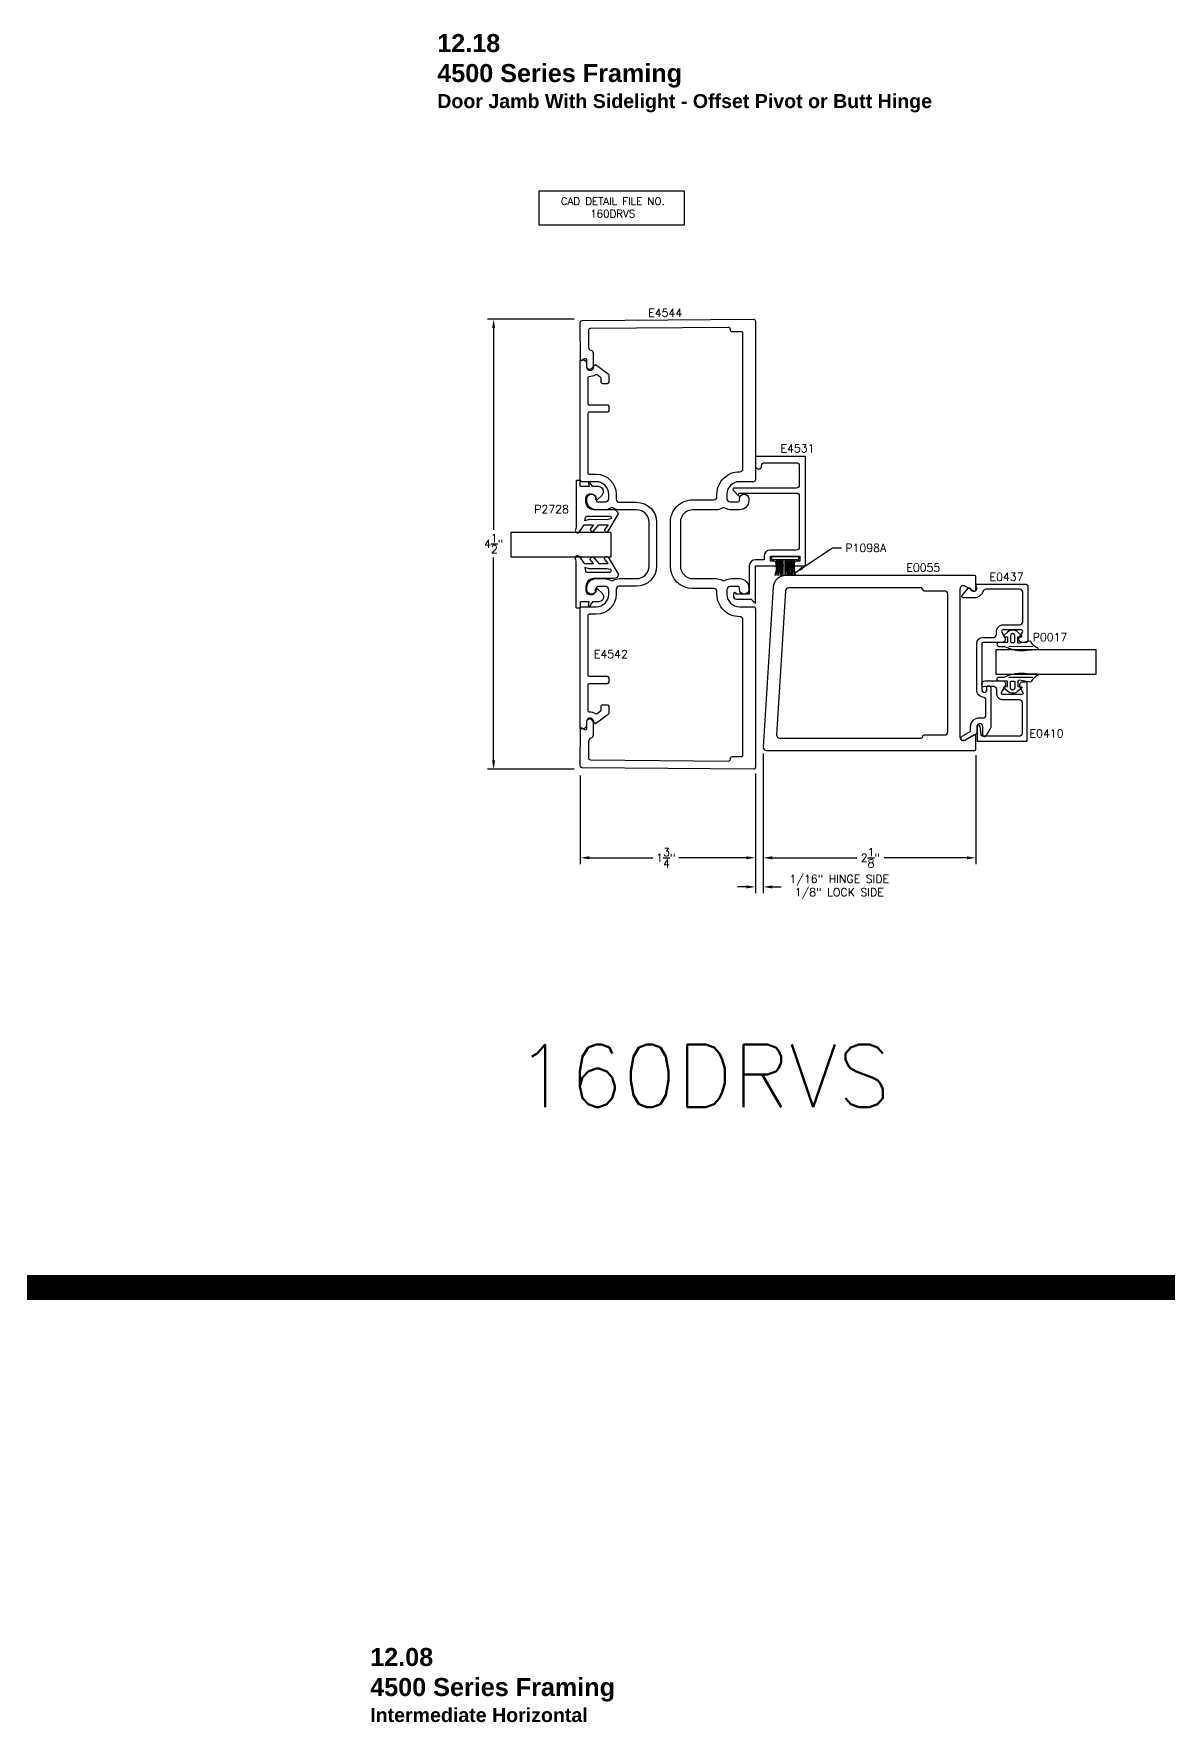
# Model space of a CAD drawing. Extents: x 0 to 139, y 0 to 75.
# Drawn here: x 29.16 to 40.49, y 40.53 to 57.41 of the extents above; entities that cross this region are included whole.
import ezdxf

# ---------------------------------------------------------------- set-up
doc = ezdxf.new("R2010")
doc.units = 0
doc.header["$MEASUREMENT"] = 0
doc.header["$PDMODE"] = 3
doc.layers.get('DEFPOINTS').update_dxf_attribs({"linetype": 'CONTINUOUS'})
for name, color, linetype in [('R-ANNO-DIMS', 3, 'CONTINUOUS'), ('R-ANNO-TEXT', 6, 'CONTINUOUS'), ('R-DET1', 4, 'CONTINUOUS'), ('R-DET2', 2, 'CONTINUOUS'), ('R-OTLN', 1, 'CONTINUOUS'), ('R-PAT1', 5, 'CONTINUOUS'), ('TITLE', 7, 'CONTINUOUS')]:
    doc.layers.add(name, color=color, linetype=linetype)
doc.styles.get("Standard").update_dxf_attribs({"font": 'simplex'})
doc.dimstyles.new('1X', dxfattribs={"dimscale": 0, "dimtxt": 0.08, "dimasz": 0.09, "dimexe": 0.0625, "dimexo": 0.0625, "dimgap": 0.045, "dimtad": 0, "dimtih": 1, "dimtoh": 1, "dimdec": 4, "dimzin": 4, "dimtxsty": 'STANDARD', "dimcen": 0, "dimazin": 3, "dimtfac": 1, "dimtdec": 4, "dimtofl": 0, "dimtmove": 0, "dimatfit": 3, "dimtolj": 1, "dimtzin": 4})

# ---------------------------------------------------------------- blocks, each defined once
blk = doc.blocks.new('*D20')
at = {"layer": 'DEFPOINTS', "color": 0}
for p in [(33.7538896349517, 54.56044628521394), (34.62112138788578, 54.56044628521394), (34.61943895040991, 50.06044628521394)]:
    blk.add_point(p, dxfattribs=at)
at = {"layer": 'R-ANNO-DIMS', "color": 0}
for p, q in [((34.55862138788578, 54.56044628521394), (33.6913896349517, 54.56044628521394)), ((33.7538896349517, 54.47044628521394), (33.7538896349517, 52.45408950956062)), ((33.7538896349517, 50.15044628521395), (33.7538896349517, 52.17742284289395)), ((34.55693895040991, 50.06044628521394), (33.6913896349517, 50.06044628521394))]:
    blk.add_line(p, q, dxfattribs=at)
for points in [[(33.7388896349517, 54.47044628521394), (33.76888963495171, 54.47044628521394), (33.7538896349517, 54.56044628521394)], [(33.7388896349517, 50.15044628521395), (33.76888963495171, 50.15044628521395), (33.7538896349517, 50.06044628521394)]]:
    blk.add_solid(points, dxfattribs=at)
at = {"layer": 'R-ANNO-DIMS', "color": 0, "insert": (33.75388963495169, 52.3157561762273), "char_height": 0.08, "attachment_point": 5}
blk.add_mtext('\\A1;4{\\H1.000000x;\\S1/2;}"', dxfattribs=at)
blk = doc.blocks.new('*D21')
at = {"layer": 'DEFPOINTS', "color": 0}
for p in [(34.61943895040991, 50.06044628521394), (36.36943895040991, 50.06044628521394), (36.36943895040991, 49.17563274661635)]:
    blk.add_point(p, dxfattribs=at)
at = {"layer": 'R-ANNO-DIMS', "color": 0}
for p, q in [((34.61943895040991, 49.99794628521394), (34.61943895040991, 49.11313274661635)), ((36.36943895040991, 49.99794628521394), (36.36943895040991, 49.11313274661635)), ((34.70943895040992, 49.17563274661635), (35.34321722963437, 49.17563274661635)), ((36.27943895040991, 49.17563274661635), (35.60464580106294, 49.17563274661635))]:
    blk.add_line(p, q, dxfattribs=at)
for points in [[(34.70943895040992, 49.19063274661635), (34.70943895040992, 49.16063274661635), (34.61943895040991, 49.17563274661635)], [(36.27943895040991, 49.19063274661635), (36.27943895040991, 49.16063274661635), (36.36943895040991, 49.17563274661635)]]:
    blk.add_solid(points, dxfattribs=at)
at = {"layer": 'R-ANNO-DIMS', "color": 0, "insert": (35.47393151534865, 49.17563274661635), "char_height": 0.08, "attachment_point": 5}
blk.add_mtext('\\A1;1{\\H1.000000x;\\S3/4;}"', dxfattribs=at)
blk = doc.blocks.new('*D22')
at = {"layer": 'DEFPOINTS', "color": 0}
for p in [(36.4469389504099, 50.2789462880524), (38.57193787447108, 50.26294615805242), (36.4469389504099, 49.17563274661635)]:
    blk.add_point(p, dxfattribs=at)
at = {"layer": 'R-ANNO-DIMS', "color": 0}
for p, q in [((36.4469389504099, 50.2164462880524), (36.4469389504099, 49.11313274661635)), ((38.57193787447108, 50.20044615805242), (38.57193787447108, 49.11313274661635)), ((36.5369389504099, 49.17563274661635), (37.38123333582968, 49.17563274661635)), ((38.48193787447107, 49.17563274661635), (37.65409047868683, 49.17563274661635))]:
    blk.add_line(p, q, dxfattribs=at)
for points in [[(36.5369389504099, 49.19063274661635), (36.5369389504099, 49.16063274661635), (36.4469389504099, 49.17563274661635)], [(38.48193787447107, 49.19063274661635), (38.48193787447107, 49.16063274661635), (38.57193787447108, 49.17563274661635)]]:
    blk.add_solid(points, dxfattribs=at)
at = {"layer": 'R-ANNO-DIMS', "color": 0, "insert": (37.51766190725826, 49.17563274661635), "char_height": 0.08, "attachment_point": 5}
blk.add_mtext('\\A1;2{\\H1.000000x;\\S1/8;}"', dxfattribs=at)
blk = doc.blocks.new('WEATHERING')
at = {"layer": 'R-DET2'}
for p, q in [((0, 0), (0, -0.269999999999996)), ((0, 0), (0.03000000000000114, 0)), ((0.03000000000000114, 0), (0.03000000000000114, -0.269999999999996)), ((0, -0.1294161102126452), (-0.1600010648952264, -0.1294161102126452)), ((0, -0.1394161102126503), (-0.1600010697052312, -0.1394161102126503)), ((0, -0.269999999999996), (0.03000000000000114, -0.269999999999996))]:
    blk.add_line(p, q, dxfattribs=at)
for centre, radius, start, end in [((-0.06593317143257593, 1.463435427299615), 1.578408836473917, 266.5833386909301, 272.3940514276422), ((-0.06670735199453759, -1.772574552910754), 1.618715771819424, 87.63816944477927, 93.30403926820492), ((-0.06360952381106699, -0.9657715294896008), 0.7996800219156621, 85.43766075853028, 96.92313368274243), ((-0.05582097270530539, 0.313305216998927), 0.361313325534399, 253.2415716931631, 278.8874883035047), ((-0.05583187101008491, 0.3132653876786549), 0.371273507850182, 253.7056211548226, 278.6489114264509), ((-0.05694224954153526, 0.4863363833873535), 0.556501243290052, 259.327756780365, 275.8728900032108), ((-0.05694986737735519, 0.4862913459945304), 0.5664562067768244, 259.5182358253043, 275.7701002247026), ((-0.06288142865132329, 0.6774341747291857), 0.7701746031098835, 262.7556713193035, 274.6831657105258), ((-0.0628874976560212, 0.6773822861455585), 0.7801227140879411, 262.8489856560125, 274.6237624555483), ((-0.0636134300157778, -0.9657389667516583), 0.7896474588577078, 85.37928617092781, 97.01124659872356), ((-0.05759101566243885, -0.7690579463426417), 0.5803914489932034, 84.30528962096227, 100.1630512937317), ((-0.05759591792211438, -0.7690298323731923), 0.5703633354078269, 84.2043305422751, 100.3431869593047), ((-0.05644397576948279, -0.5907686810636221), 0.3799480822492712, 81.45668379755551, 105.8164214145076), ((-0.05645098609787169, -0.5907439148577538), 0.36992332236092, 81.22226176383828, 106.2556226686385)]:
    blk.add_arc(centre, radius, start, end, dxfattribs=at)
blk = doc.blocks.new('*D135')
at = {"layer": 'DEFPOINTS', "color": 0}
for p in [(36.44699932129197, 50.28088002805241), (36.36943895040991, 50.08079764459973), (36.44699932129197, 48.88456013492831)]:
    blk.add_point(p, dxfattribs=at)
at = {"layer": 'R-ANNO-DIMS', "color": 0, "linetype": 'BYBLOCK'}
for p, q in [((36.44699932129197, 50.21838002805241), (36.44699932129197, 48.82206013492831)), ((36.36943895040991, 50.01829764459973), (36.36943895040991, 48.82206013492831)), ((36.27943895040991, 48.88456013492831), (36.18943895040992, 48.88456013492831)), ((36.53699932129197, 48.88456013492831), (36.62699932129197, 48.88456013492831))]:
    blk.add_line(p, q, dxfattribs=at)
at = {"layer": 'R-ANNO-DIMS', "color": 0}
for points in [[(36.27943895040991, 48.89956013492831), (36.27943895040991, 48.86956013492831), (36.36943895040991, 48.88456013492831)], [(36.53699932129197, 48.89956013492831), (36.53699932129197, 48.86956013492831), (36.44699932129197, 48.88456013492831)]]:
    blk.add_solid(points, dxfattribs=at)
at = {"layer": 'R-ANNO-DIMS', "color": 0, "insert": (37.20723741653006, 48.88456013492831), "char_height": 0.08, "attachment_point": 5}
blk.add_mtext('\\A1;1/16" HINGE SIDE\\P1/8" LOCK SIDE', dxfattribs=at)
blk = doc.blocks.new('P2728_GASKET')
at = {"layer": 'R-DET2'}
blk.add_lwpolyline([(86.46120887807864, 33.36219521883176), (86.56695216630744, 33.53666553802076, 0.3019516463074474), (86.51966420040158, 33.57666553802077), (86.31966420040156, 33.57666553802077, -0.4142135623730898), (86.23966420040155, 33.65666553802077), (86.23966420040155, 33.69501229106007, -0.3888787318530045), (86.27617797069165, 33.73486007898374), (86.29217797069167, 33.73625989760016, -0.4400105308918127), (86.33566420040155, 33.69641210967649), (86.33566420040155, 33.6824173301445, 0.6681786379192799), (86.35273526821344, 33.67534626233263), (86.40099772158253, 33.72360871570175, 0.6681786379193067), (86.3656423825232, 33.80896405476107), (86.3067926645589, 33.80896405476108), (86.2786528178221, 33.84859891312593, 0.8363234174214557), (86.26440227720535, 33.841897084188), (86.2732266558444, 33.80896405476108), (86.18935302444187, 33.80896405476108, -0.4142135623730351), (86.18335302444187, 33.81496405476108), (86.18335302444187, 33.86496405476107, 0.4142135623729624), (86.17735302444187, 33.87096405476107), (86.14935302444188, 33.87096405476107, 0.4142135623731173), (86.14335302444188, 33.86496405476107), (86.14335302444188, 33.42685783899402, -0.0832448763698527), (86.13517605223807, 33.37803456360661), (86.13517605223807, 33.37803456360661)], format="xyb", dxfattribs=at)
for points in [[(86.17376648040387, 33.35213522214821), (86.22317980650918, 33.42576185912512), (86.3142817831119, 33.42576185912515), (86.28331557857253, 33.38398146192836)], [(86.31266951783415, 33.35867077392468), (86.37051938630334, 33.42576185912515), (86.46233330369903, 33.42576185912515), (86.43060390672854, 33.38772536743917)]]:
    blk.add_lwpolyline(points, dxfattribs=at)
blk.add_lwpolyline([(86.2345827166145, 33.49883513619245, -0.3723118187145701), (86.24942498206737, 33.51166553802077), (86.47966420040156, 33.51166553802073, -0.6681786379192552), (86.49027080211935, 33.48605893630293), (86.44750440106365, 33.47764394220199), (86.27373535506281, 33.4782926751697), (86.22962465859099, 33.4649169598794)], format="xyb", close=True, dxfattribs=at)
at = {"layer": 'R-DET2', "ltscale": 0.1}
for centre, radius, start, end in [((86.15713707609189, 33.36905699157472), 0.02372516318795879, 157.7654673987586, 314.5007368954716), ((86.31266951783415, 33.38834765740523), 0.02967688348053703, 188.4603214230434, 270), ((86.44600966314785, 33.37508409179478), 0.0199283511803879, 139.7021898398144, 319.7021898385545)]:
    blk.add_arc(centre, radius, start, end, dxfattribs=at)

msp = doc.modelspace()

# ---------------------------------------------------------------- linework, layer by layer
at = {"layer": 'R-ANNO-TEXT'}
msp.add_lwpolyline([(34.20755044126813, 55.84276154762655), (35.65903038426336, 55.84276154762655), (35.65903038426336, 55.50069870812261), (34.20755044126813, 55.50069870812261)], close=True, dxfattribs=at)
at = {"layer": 'R-DET1'}
for points in [[(34.70943895040989, 50.99044536030439), (34.88844046007438, 50.99044536030439, -0.4142135623731036), (34.9034403600744, 50.9754454603044), (34.9034403600744, 50.93044576030439, -0.4142135623730864), (34.88844036007438, 50.91544576030439), (34.70943895040989, 50.91544576030439, 0.414213562373095), (34.6944389504099, 50.90044576030439), (34.6944389504099, 50.65040964819914, 0.4214953314959868), (34.70981087262714, 50.63541425977922, -0.1527298825997276), (34.7706570577123, 50.61802829590313, 0.3151792458441156), (34.78785166782905, 50.61853069993502), (34.82239588840457, 50.6442427700988, 0.2370296790853366), (34.82843966358249, 50.65627547706509), (34.82843966358249, 50.69044585737824, -0.414213562373095), (34.8434396635825, 50.70544585737824), (34.88843976358248, 50.70544585737824, -0.4142135623730864), (34.9034396635825, 50.69044595737824), (34.9034396635825, 50.61860455737825, -0.2370324195044854), (34.89739576348083, 50.60657175737825), (34.77228136348083, 50.51344618737825), (34.73435946348084, 50.55136713737824, 0.6681787687213999), (34.68143910257419, 50.52944683737825), (34.68143910257419, 50.49744629737825, -0.4142137513364726), (34.65043909040989, 50.46644628521395), (34.61943895040991, 50.46644628521395), (34.61943895040991, 51.67044628521394, -0.4142135623730966), (34.6344389504099, 51.68544628521394), (34.77843925040989, 51.68544628521394, 0.414213562373095), (34.90343925040989, 51.81044628521394), (34.90343925040989, 51.85544628521394, 0.414213562373095), (34.87243925040991, 51.88644628521395), (34.7934392504099, 51.88644628521395, 0.414213562373095), (34.77843925040992, 51.87144628521395), (34.77843925040989, 51.85694628521395, -1.000000000000038), (34.6854392504099, 51.85694628521395), (34.6854392504099, 51.87344628521394, -0.414213562373095), (34.77843925040989, 51.96644628521395), (34.8584392504099, 51.96644628521395, -0.1319161202486167), (34.92105142013116, 51.94963462193651, 0.2782092012679744), (34.95306581032295, 51.95021284498296, -0.1411141523355865), (35.00943925040991, 51.96644628521395), (35.1824384504099, 51.96644628521395, 0.414213562373095), (35.3074384504099, 52.09144628521395), (35.3074384504099, 52.52944828521395, 0.414213562373094), (35.1824384504099, 52.65444828521395), (35.00943925040991, 52.65444828521395, -0.1411141523355824), (34.95306581032295, 52.67068172544494, 0.2782092012679743), (34.92105142013116, 52.67125994849138, -0.1319161202486184), (34.8584392504099, 52.65444828521395), (34.77843925040989, 52.65444828521395, -0.414213562373095), (34.6854392504099, 52.74744828521395), (34.6854392504099, 52.76394828521394, -1.000000000000038), (34.77843925040989, 52.76394828521394), (34.77843925040992, 52.74944828521394, 0.414213562373095), (34.7934392504099, 52.73444828521394), (34.87243925040991, 52.73444828521394, 0.414213562373095), (34.90343925040989, 52.76544828521395), (34.90343925040989, 52.81044828521394, 0.414213562373095), (34.77843925040989, 52.93544828521394), (34.6344389504099, 52.93544828521394, -0.4142135623730935), (34.61943895040991, 52.95044828521395), (34.61943895040991, 54.15444828521395), (34.65043909040989, 54.15444828521395, -0.4142137513364604), (34.68143910257419, 54.12344827304965), (34.68143910257419, 54.09144773304965, 0.6681787687213964), (34.73435946348084, 54.06952743304964), (34.77228136348083, 54.10744838304964), (34.89739576348083, 54.01432281304965, -0.2370324195044727), (34.9034396635825, 54.00229001304965), (34.9034396635825, 53.93044861304965, -0.4142135623731039), (34.88843976358251, 53.91544871304964), (34.8434396635825, 53.91544871304964, -0.4142135623731036), (34.82843966358249, 53.93044871304966), (34.82843966358249, 53.9646190933628, 0.2370296790853365), (34.82239588840457, 53.97665180032908), (34.78785166782905, 54.00236387049289, 0.3151792458441082), (34.7706570577123, 54.00286627452476, -0.1527298825997152), (34.70981087262717, 53.98548031064868, 0.4214953314959866), (34.6944389504099, 53.97048492222876), (34.6944389504099, 53.7204488101235, 0.414213562373095), (34.70943895040989, 53.7054488101235), (34.88844036007438, 53.7054488101235, -0.414213562373095), (34.9034403600744, 53.6904488101235), (34.9034403600744, 53.64544911012349, -0.414213562373095), (34.88844046007438, 53.6304492101235), (34.70943895040989, 53.6304492101235, 0.414213562373095), (34.6944389504099, 53.6154492101235), (34.6944389504099, 53.02544828521394, 0.4142135623731036), (34.70943895040989, 53.01044828521394), (34.77843925040989, 53.01044828521395, -0.4142135623730961), (34.97843925040991, 52.81044828521395), (34.97843925040991, 52.76044828521395, 0.414213562373089), (35.00943925040991, 52.72944828521395), (35.1824384504099, 52.72944828521395, -0.4142135623730918), (35.38243845040989, 52.52944828521395), (35.38243845040989, 52.09144628521395, -0.4142135623730971), (35.1824384504099, 51.89144628521395), (35.00943925040991, 51.89144628521395, 0.4142135623730938), (34.97843925040991, 51.86044628521395), (34.97843925040991, 51.81044628521394, -0.414213562373095), (34.77843925040989, 51.61044628521394), (34.70943895040989, 51.61044628521395, 0.4142135623731037), (34.6944389504099, 51.59544628521395), (34.6944389504099, 51.00544536030439, 0.414213562373095)], [(36.2044379504099, 52.82200426521395), (36.7764389504099, 52.82200426521395, -0.414213562373095), (36.8074389504099, 52.79100426521396), (36.8074389504099, 52.28350526521395, -0.414213562373095), (36.7764389504099, 52.25250526521395), (36.51843995040991, 52.25250626521395, 0.414213562373095), (36.4564399504099, 52.19050626521395), (36.4564389504099, 52.15550626521394), (36.36943895040991, 52.15550626521394, 0.414213562373095), (36.3074389504099, 52.09350626521395), (36.3074389504099, 51.81200626521395), (36.17943895040992, 51.81200626521395, 0.9999999999999999), (36.14943895040992, 51.81200626521395), (36.14943895040992, 51.79300626521395, 0.414213562373095), (36.18043895040992, 51.76200626521396), (36.32643895040991, 51.76200526521394), (36.36943895040991, 51.71900526521395), (36.36943895040991, 52.09350626521395), (36.57643895040991, 52.09350626521395), (36.57643895040991, 52.11750626521395, 0.414213562373095), (36.55343895040991, 52.14050626521394), (36.51843995040991, 52.14050526521395), (36.51843995040991, 52.19050626521395), (36.8134399504099, 52.19050626521395), (36.8134399504099, 52.14050526521395), (36.77943895040991, 52.14050626521394, 0.414213562373095), (36.75643895040992, 52.11750626521395), (36.75643895040992, 52.09350626521395), (36.86943895040991, 52.09350626521395), (36.86943895040991, 53.18725626521395), (36.36943895040991, 53.18725626521395), (36.36943895040991, 53.09325626521395, 1.016015369141828), (36.4314389504099, 53.09425526521395, -0.414213562373095), (36.4624389504099, 53.12525526521395), (36.7764389504099, 53.12525526521395, -0.414213562373095), (36.8074389504099, 53.09425526521395), (36.8074389504099, 52.90300426521395, -0.414213562373095), (36.7764389504099, 52.87200426521395), (36.15928895040992, 52.87200526521394, 0.668178637919291), (36.14878841470929, 52.84665472951333), (36.20443895040992, 52.79100426521396)]]:
    msp.add_lwpolyline(points, format="xyb", close=True, dxfattribs=at)
for points in [[(38.58008766663039, 50.85347824371847), (38.58008766663039, 51.31448209064288, -0.4142135623730961), (38.64508766663039, 51.37948209064288), (38.74710066663039, 51.37948209064288, 0.414213562373095), (38.77810066663039, 51.41048209064289), (38.77810066663039, 51.43948209064288, -0.4142135623730971), (38.84310066663039, 51.50448209064288), (39.00908666663037, 51.50448209064288, 0.4142135623730909), (39.04008666663037, 51.53548209064289), (39.04008666663037, 51.82947709064288, 0.414213562373097), (39.0090866666304, 51.86047709064289), (38.67204629413902, 51.86047709064289, 0.3256627348960042), (38.64253790126617, 51.83897734064288, -0.3256627348960061), (38.55401272264768, 51.77447809064289), (38.44563301571804, 51.77447809064289, -0.6370702608074877), (38.43414234907124, 51.79911990478818), (38.49509542694156, 51.8717609543198, -0.4779725156330272), (38.5106559312365, 51.87146406950893), (38.52623684376519, 51.85138735826163, 0.8690679817257174), (38.57951302870711, 51.88189848407735), (38.57356973746573, 51.89676878327865, -0.5305087645628392), (38.58285554371224, 51.91048009064288), (39.07508966663039, 51.91048009064288, -0.414213562373095), (39.09008966663038, 51.89548009064288), (39.09008966663038, 51.34447809064288, -0.414213562373095), (39.07508966663039, 51.32947809064288), (39.03259229938945, 51.32947809064288, -0.5773590294055263), (39.00574591922989, 51.37597879618582), (39.0380788921305, 51.43197774925113, 0.577359029405527), (39.02508870818232, 51.45447809064288), (38.84310162500748, 51.45447809064288, 0.5773411719359663), (38.83011103926654, 51.43197844517745), (38.86244124425878, 51.37597735793811, -0.5773411719359708), (38.83559403372749, 51.32947809064288), (38.64508666663039, 51.32947809064288, 0.414213562373095), (38.6300866666304, 51.31447809064288), (38.6300866666304, 50.85348069064288, 0.9999999999999999), (38.68008966663038, 50.85348069064288), (38.68008966663038, 50.87548379064287, -0.9999999999999999), (38.72008666663038, 50.87548379064287), (38.72008666663038, 50.47848069064288), (38.67007812024764, 50.39186141216956, -0.7673308307992981), (38.6420876666304, 50.39936128648969), (38.6420876666304, 50.48301135985767, 1.005703951557746), (38.58008966663297, 50.48336299067374), (38.58008759632844, 50.42436270477721, -0.2679461651077127), (38.57258728727356, 50.41137267163315), (38.46058479374199, 50.34671155475257, -0.9999753425578025), (38.43558619194798, 50.39001031656872), (38.51058799819299, 50.43331518208193, 0.2679423533374695), (38.51808766663038, 50.44630537170529), (38.51808766663038, 50.48336579064288, -0.4142135623730981), (38.6110876666304, 50.57636579064288), (38.65508766663038, 50.57636579064288, 0.4142135623731037), (38.67008766663039, 50.59136519064288), (38.67008766663039, 50.76347919064428, 0.4142119352166017), (38.65508774996232, 50.77847919064403, -0.414211935216602), (38.58008666663039, 50.85348069064288)], [(38.62949059859869, 50.90326174317219, 0.455991135179026), (38.64659101274287, 50.88840974317219), (38.66949051274287, 50.89164574317219), (38.74652931274289, 50.8916477431722, -0.414213562373095), (38.77752931274287, 50.86064774317219), (38.77752911811723, 50.82183574373811, 0.4157347223605668), (38.84267741274289, 50.7566467431722), (39.00349064274286, 50.7566457431722, -0.414213562373095), (39.03449064274287, 50.72564574317219), (39.03449064274287, 50.4216487431722, -0.414213562373095), (39.00349064274286, 50.39064874317219), (38.63978401274289, 50.3906457431722, -0.3788668861742498), (38.62489581549687, 50.40381774351033), (38.61437841073425, 50.48947473064739, 0.9407073484462662), (38.58449041274287, 50.48764674317219), (38.58449051274289, 50.34064774317218), (39.08449049014288, 50.34064774317218), (39.08449049014288, 50.9316471431722), (39.03718395274288, 50.93164873666201, 0.5773503096053217), (39.01033717274288, 50.88514874317219), (39.04266892274288, 50.82914674317219, -0.5773499475982407), (39.02967854274289, 50.80664673542712), (38.84252901274289, 50.80664674317219, -0.5773500587095051), (38.82953862695032, 50.82914673496954), (38.86764381677733, 50.89514679857933, 0.5773539268997976), (38.84079711274288, 50.9416472431722), (38.66049071274287, 50.94164714317219, 0.4142112813889879), (38.62949061274287, 50.9106471431722), (38.62949061274287, 50.90326174317219)]]:
    msp.add_lwpolyline(points, format="xyb", dxfattribs=at)
at = {"layer": 'R-DET2'}
for points in [[(34.92444869563553, 52.18068853781365), (33.93046277490572, 52.18068853781365), (33.93046277490572, 52.43068853781365), (34.92444869563553, 52.43068853781365), (34.92444869563553, 52.18068853781365)], [(39.77016486942179, 51.00754797648595), (38.77617894869198, 51.00754797648595), (38.77617894869198, 51.25754797648595), (39.77016486942179, 51.25754797648595), (39.77016486942179, 51.00754797648595)]]:
    msp.add_lwpolyline(points, close=True, dxfattribs=at)
for points in [[(39.08561441778471, 51.25266336741339), (39.1837229896673, 51.25772570267662, 0.477037012448265), (39.19350404895715, 51.26980677912128, -0.1690634905219287), (39.12459785829697, 51.33176236979463, 0.3788088368526451), (39.11394524157964, 51.33964324033089), (39.00862860640763, 51.32042922867265, -0.3462419148266733), (38.99275704898014, 51.33039117565356), (38.99275704898014, 51.38447809064287), (39.02295429492213, 51.38558895572079, 0.6086559015379466), (39.02835766188082, 51.39873369661011), (38.99180502328124, 51.43104436745783, 0.3786170875212405), (38.88870907467907, 51.43104436745783), (38.85215643607944, 51.39873369661011, 0.6086559015379387), (38.85755980303816, 51.38558895572079), (38.88775704898015, 51.38447809064287), (38.88775704898015, 51.32947809064288), (38.80275704898014, 51.32947809064288, 0.9999999999999999), (38.80275704898014, 51.28947809064287), (38.85779655624782, 51.28947809064287, 0.1619512078845191)], [(38.93275704898014, 51.41552546573944, 0.341998713119647), (38.91775704898015, 51.3961605490084), (38.91775704898015, 51.33747809064288, 0.414213562373095), (38.92575704898013, 51.32947809064288), (38.95475704898013, 51.32947809064288, 0.4142135623730958), (38.96275704898017, 51.33747809064288), (38.96275704898017, 51.3961605490084, 0.341998713119647), (38.94775704898015, 51.41552546573944, 0.1270166537925822)], [(39.08561430487913, 51.01690491969271), (39.18372287676169, 51.01339927140457, -0.477037012448265), (39.1935039253128, 51.00131818626565, 0.1690634905219287), (39.124597679581, 50.93936265684225, -0.3788088368526451), (39.11394505585847, 50.93148179577497), (39.00862843776562, 50.95069590104798, 0.3462419148266733), (38.9927568714831, 50.94073396817511), (38.99275682340584, 50.88664705318583), (39.02295406836038, 50.88553616126592, -0.6086559015379466), (39.02835742363487, 50.87239141557362), (38.99180475631471, 50.84008077721714, -0.3786170875212405), (38.88870880771256, 50.84008086885797), (38.85215619783355, 50.87239157219689, -0.6086559015379387), (38.85755957647649, 50.88553630828321), (38.88775682340588, 50.88664714651912), (38.88775687229474, 50.9416471465191), (38.80275687229479, 50.94164722207464, -0.9999999999999999), (38.80275690785032, 50.98164722207463), (38.85779641511797, 50.98164717315063, -0.1700409469320879)], [(38.93275679580819, 50.8555997314226, -0.341998713119647), (38.91775681302147, 50.87496466148696), (38.91775686518363, 50.93364711985245, -0.414213562373095), (38.92575687229476, 50.94164711274135), (38.95475687229475, 50.94164708696357, -0.4142135623730958), (38.96275686518362, 50.93364707985246), (38.96275681302143, 50.87496462148697, -0.341998713119647), (38.9477567958082, 50.85559971808928, -0.1270166537925822)]]:
    msp.add_lwpolyline(points, format="xyb", close=True, dxfattribs=at)
for points in [[(38.90194683955895, 51.28947809064287), (39.1417228772151, 51.28972570267662)], [(38.90194669842907, 50.98164713390595), (39.14172273586507, 50.98139930873801)]]:
    msp.add_lwpolyline(points, dxfattribs=at)
at = {"layer": 'R-OTLN'}
for points in [[(36.34943895040993, 51.68562234567619, -0.414213562373147), (36.36943895040991, 51.6656223456762), (36.36943895040991, 50.08079764459973, -0.4167718538054227), (36.34926441969995, 50.06079840613845), (34.6395048235089, 50.07571925208838, -0.4142135623731082), (34.61968011575757, 50.09589302125963), (34.6229276406437, 50.46802251422132, -0.5773509043425055), (34.6349876560663, 50.47484572748411), (34.66334296175171, 50.45814310320412, 0.5773509043425324), (34.68595549066907, 50.47093662807185), (34.68659595047598, 50.54432605280833, -1.000026774158872), (34.74859366970293, 50.5437850069093), (34.74734243133031, 50.40041740922999, -0.3350127020975492), (34.72458312766889, 50.37080299852735, 0.3350128733440326), (34.70182382384093, 50.34118856873373), (34.70037519244261, 50.17519185226489, 0.4142135623730894), (34.7201999001939, 50.15501808309364), (36.09926441969995, 50.142983169357, 0.4167718538054416), (36.11943895040991, 50.16298240781828), (36.11943895040991, 50.16763352349857, -0.4167718538054621), (36.13961348111988, 50.18763276195986), (36.22930805237743, 50.18685000929494, 0.4167718538054405), (36.24443895040991, 50.20184943814091), (36.24443895040991, 51.55464014960931, 0.4176721342937116), (36.21307334961176, 51.58563799366429, -0.4176721342937165), (35.9854197954316, 51.81062234567619), (35.9854197954316, 51.83559059977921, 0.414213562373112), (35.95441979543159, 51.8665905997792), (35.74443895040991, 51.8665905997792, -0.4142135623730962), (35.51943895040992, 52.0915905997792), (35.51943895040992, 52.31062234567619), (35.51943895040992, 52.52965409157319, -0.4142135623730961), (35.74443895040991, 52.75465409157319), (35.95441979543159, 52.75465409157319, 0.4142135623731118), (35.9854197954316, 52.78565409157318), (35.9854197954316, 52.81062234567619, -0.4176721342937255), (36.21307334961176, 53.035606697688, 0.4176721342937207), (36.24443895040991, 53.06660454174296), (36.24443895040991, 54.41939525321149, 0.4167718538054404), (36.22930805237743, 54.43439468205744), (36.13961348111988, 54.43361192939254, -0.4167718538054491), (36.11943895040991, 54.45361116785382), (36.11943895040991, 54.45826228353413, 0.4167718538053901), (36.09926441969995, 54.47826152199541), (34.7201999001939, 54.46622660825874, 0.4142135623730921), (34.70037519244258, 54.44605283908749), (34.70182382375305, 54.28005613268795, 0.3350130380585945), (34.72458314528413, 54.25044169801356, -0.3350129353105847), (34.74734246671522, 54.22082727479373), (34.74859367057556, 54.0774595844469, -1.000028389141318), (34.68659595134864, 54.07691853854787), (34.6859554903574, 54.15030809899324, 0.5773505075162344), (34.66334297682633, 54.16310163292418), (34.63498764715385, 54.14639903998378, -0.5773505075164487), (34.62292763993727, 54.15322225808028), (34.61968011575757, 54.52535167009276, -0.4142135623730818), (34.6395048235089, 54.54552543926401), (36.34926441969995, 54.56044628521394, -0.4167718538054227), (36.36943895040991, 54.54044704675266), (36.36943895040991, 52.9556223456762, -0.414213562373056), (36.3494389504099, 52.93562234567619), (36.21041979543156, 52.93562234567619, 0.414213562373095), (36.08541979543156, 52.81062234567619), (36.08541979543156, 52.7656540915732, 0.4142135623730697), (36.11641979543157, 52.73465409157319), (36.19541979543158, 52.73465409157319, 0.414213562373095), (36.21041979543156, 52.74965409157319), (36.21041979543156, 52.76415409157319, -0.9999999999999999), (36.30341979543158, 52.76415409157319), (36.30341979543158, 52.7476540915732, -0.4142135623730839), (36.21041979543156, 52.65465409157319), (36.13041979543158, 52.65465409157319, -0.131916120248614), (36.06780762571032, 52.67146575485063, 0.2782092012679878), (36.03579323551853, 52.67088753180418, -0.1411141523355899), (35.97941979543157, 52.65465409157319), (35.74443895040991, 52.65465409157319, 0.414213562373095), (35.61943895040991, 52.52965409157319), (35.61943895040991, 52.31062234567619), (35.61943895040991, 52.0915905997792, 0.414213562373095), (35.74443895040991, 51.9665905997792), (35.97941979543157, 51.9665905997792, -0.1411141523355846), (36.03579323551853, 51.9503571595482, 0.2782092012679875), (36.06780762571032, 51.94977893650176, -0.1319161202486175), (36.13041979543158, 51.9665905997792), (36.21041979543156, 51.9665905997792, -0.4142135623731008), (36.30341979543158, 51.87359059977921), (36.30341979543158, 51.8570905997792, -0.9999999999999999), (36.21041979543156, 51.8570905997792), (36.21041979543156, 51.87159059977921, 0.4142135623730777), (36.19541979543158, 51.88659059977921), (36.11641979543157, 51.8865905997792, 0.4142135623730867), (36.08541979543156, 51.85559059977921), (36.08541979543156, 51.81062234567619, 0.414213562373095), (36.21041979543156, 51.68562234567619)], [(36.47793896803032, 50.24794628521394), (38.55693787129198, 50.2479461548733, 0.414213562373095), (38.57193787447108, 50.26294615805242), (38.57193787129196, 50.38894748805241, 0.5803883128761333), (38.54931994332151, 50.40186906587545), (38.46243790918817, 50.3517085224145, -0.5773507397140792), (38.41593787129196, 50.37855528805241), (38.4159376872764, 51.86733828805241, -0.5773491268169532), (38.46243787129197, 51.8941852880524), (38.54931987129197, 51.84402528805241, 0.5803962340603227), (38.57193741011821, 51.8569462880524), (38.57193787129196, 51.9829462880524, 0.414213562373095), (38.55693787129198, 51.9979462880524), (36.67174737129199, 51.9979462880524, 0.3960481196271594), (36.54699078123875, 51.88074328993066), (36.44699932129197, 50.28088002805241, 0.4326163158260335)], [(38.05493532273206, 50.40394628521395), (38.25993532273208, 50.40394628521395, 0.414213562373095), (38.29093532273205, 50.43494628521395), (38.29093532273205, 51.81094628521394, 0.4142135623730867), (38.25993532273208, 51.84194628521395), (38.05593532273207, 51.84194628521395, -0.4133333333333348), (38.04093532273205, 51.85694628521395), (38.04093532273205, 51.85794628521394, 0.4133333333333176), (38.02593532273207, 51.87294628521396), (36.70085855792601, 51.87294628521396, 0.3960499129037737), (36.66991891160373, 51.84387974983777), (36.58005614781882, 50.40587974983777, 0.4326135344545206), (36.61099579414113, 50.37294628521394), (38.02593532273207, 50.37294628521394, 0.423001408951257), (38.04093532273205, 50.38844628521394, -0.4368348564874441)]]:
    msp.add_lwpolyline(points, format="xyb", close=True, dxfattribs=at)
at = {"layer": 'TITLE', "const_width": 0.25}
msp.add_lwpolyline([(0.25, 44.87895019504157), (138.9080004981786, 44.87895019504157)], dxfattribs=at)

# ---------------------------------------------------------------- block references
at = {"layer": 'R-DET2'}
msp.add_blockref('P2728_GASKET', (-51.5639140740321, 19.07778074719313), dxfattribs=at)
at = {"layer": 'R-DET2', "xscale": -1, "rotation": 180}
msp.add_blockref('P2728_GASKET', (-51.56391407403196, 85.54311182323458), dxfattribs=at)
at = {"layer": 'R-PAT1', "rotation": 90}
msp.add_blockref('WEATHERING', (36.53337990322282, 52.15794740402661), dxfattribs=at)

# ---------------------------------------------------------------- texts
at = {"layer": 'R-ANNO-TEXT', "insert": (34.94423270309491, 55.77717879644274), "char_height": 0.075, "width": 1.875, "attachment_point": 2}
msp.add_mtext('CAD DETAIL FILE NO.\\P160DRVS', dxfattribs=at)
at = {"layer": 'R-ANNO-TEXT', "char_height": 0.08}
for s, insert, attachment_point in [('E4544', (35.29857864627868, 54.62492565066509), 4), ('\\A1;E4531', (36.62066565749032, 53.2686879790852), 4), ('\\A1;P2728', (34.50620711250022, 52.66032839330471), 6), ('\\A1;P1098A', (37.26778762664523, 52.2736698319503), 4), ('\\A1;E0055', (37.87747411582123, 52.07716506558168), 4), ('\\A1;E0437', (38.70865473211376, 51.98329989585525), 4), ('\\A1;P0017', (39.13947848674914, 51.38131042779531), 4), ('E4542', (35.09502284226838, 51.21131157445086), 6), ('\\A1;E0410', (39.10890703572133, 50.41856361393025), 4)]:
    msp.add_mtext(s, dxfattribs=dict(at, insert=insert, attachment_point=attachment_point))
at = {"layer": 'TITLE'}
msp.add_text('160DRVS', height=0.625, dxfattribs=at).set_placement((33.97370573860576, 46.68309770418809))
at = {"layer": 'TITLE', "char_height": 0.18, "width": 7.44, "attachment_point": 1}
for s, insert in [('{\\fArial|b1|i0|c0|p34;12.18\\P4500 Series Framing\\P\\H0.7778x;Door Jamb With Sidelight - Offset Pivot or Butt Hinge}', (33.19070310604786, 57.41092479759092, 6.210692218000771)), ('{\\fArial|b1|i0|c0|p34;12.08\\P4500 Series Framing\\P\\H0.7778x;Intermediate Horizontal}', (32.52089122487463, 41.27566572872583, 6.210692218000771))]:
    msp.add_mtext(s, dxfattribs=dict(at, insert=insert))

# ---------------------------------------------------------------- dimensions: what is measured, and where the dimension line sits
at = {"layer": 'R-ANNO-DIMS'}
dim = msp.add_linear_dim(base=(33.7538896349517, 54.56044628521394), p1=(34.61943895040991, 50.06044628521394), p2=(34.62112138788578, 54.56044628521394), angle=90, dimstyle='1X', override={"dimscale": 1, "dimpost": '"'}, dxfattribs=at)
dim.commit()
dim.dimension.update_dxf_attribs({"geometry": '*D20', "text_midpoint": (33.75388963495169, 52.3157561762273), "dimtype": 160})
dim = msp.add_linear_dim(base=(36.44699932129197, 48.88456013492831), p1=(36.36943895040991, 50.08079764459973), p2=(36.44699932129197, 50.28088002805241), text='1/16" HINGE SIDE\\P1/8" LOCK SIDE', dimstyle='1X', override={"dimscale": 1, "dimpost": '"', "dimarcsym": 1}, dxfattribs=at)
dim.commit()
dim.dimension.update_dxf_attribs({"geometry": '*D135', "text_midpoint": (37.20723741653006, 48.88456013492831), "dimtype": 160})
for base, p1, p2, picture, middle in [((36.4469389504099, 49.17563274661635), (38.57193787447108, 50.26294615805242), (36.4469389504099, 50.2789462880524), '*D22', (37.51766190725826, 49.17563274661635)), ((36.36943895040991, 49.17563274661635), (34.61943895040991, 50.06044628521394), (36.36943895040991, 50.06044628521394), '*D21', (35.47393151534865, 49.17563274661635))]:
    dim = msp.add_linear_dim(base=base, p1=p1, p2=p2, dimstyle='1X', override={"dimscale": 1, "dimpost": '"'}, dxfattribs=at)
    dim.commit()
    dim.dimension.update_dxf_attribs({"geometry": picture, "text_midpoint": middle, "dimtype": 160})

# ---------------------------------------------------------------- leaders
at = {"layer": 'R-ANNO-TEXT'}
msp.add_leader([(36.76445617644649, 52.02386184899711), (37.13797323782262, 52.27528608298428), (37.22797323782262, 52.27528608298428)], dimstyle='1X', override={"dimscale": 1}, dxfattribs=at)

doc.saveas('drawing.dxf')
